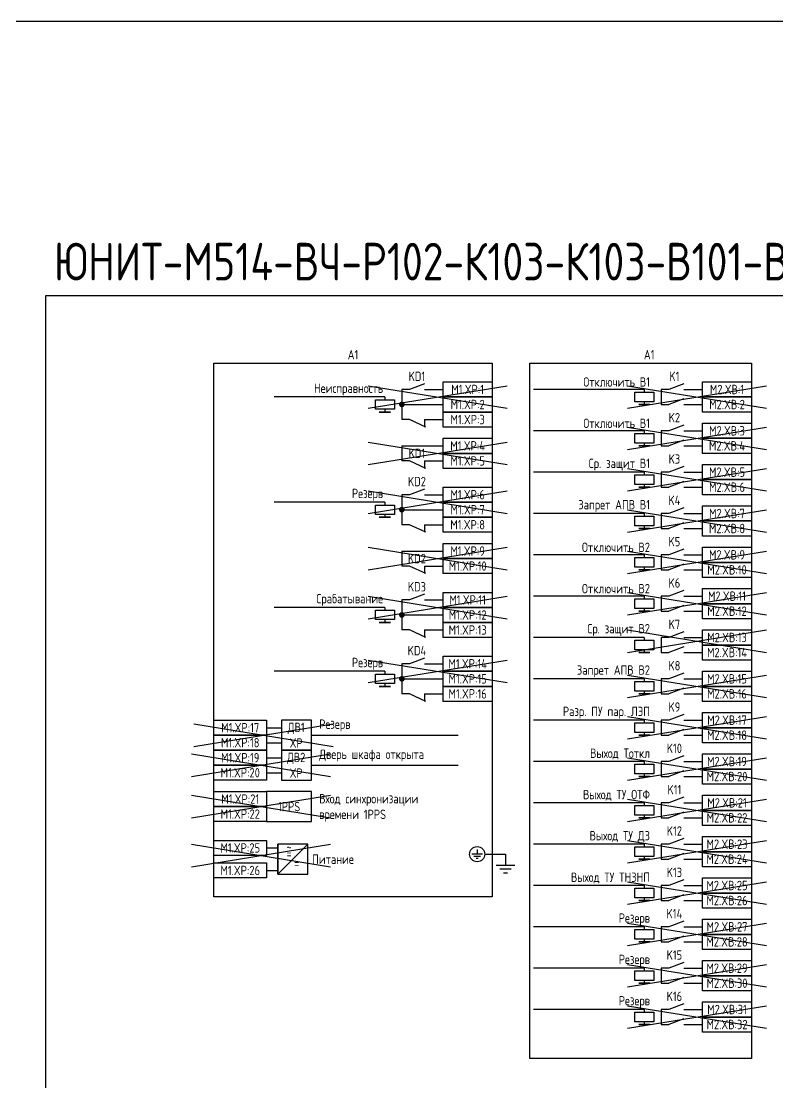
# Model space of a CAD drawing. Header units: millimetres. Extents: x -863 to 2619, y -90 to 586.
# Drawn here: x -636.6 to -435.3, y 303.5 to 586 of the extents above; entities that cross this region are included whole.
import ezdxf

# ---------------------------------------------------------------- set-up
doc = ezdxf.new("R2010")
doc.units = ezdxf.units.MM
doc.styles.add('Gost_type_A', font='GOST_A.TTF')

# ---------------------------------------------------------------- blocks, each defined once
blk = doc.blocks.new('POINT')
at = {"const_width": 0.75}
blk.add_lwpolyline([(-0.375, 0, 1), (0.375, 0, 1)], format="xyb", close=True, dxfattribs=at)

msp = doc.modelspace()

# ---------------------------------------------------------------- linework, layer by layer
at = {"color": 6}
for p, q in [((-544.31, 489), (-507.31, 483)), ((-544.31, 483), (-507.31, 489)), ((-475.31, 489), (-438.31, 483)), ((-475.31, 483), (-438.31, 489)), ((-475.31, 478), (-438.31, 472)), ((-475.31, 472), (-438.31, 478)), ((-544.31, 474), (-507.31, 468)), ((-544.31, 468), (-507.31, 474)), ((-475.31, 467), (-438.31, 461)), ((-475.31, 461), (-438.31, 467)), ((-475.31, 467), (-438.31, 461)), ((-475.31, 461), (-438.31, 467)), ((-544.31, 461), (-507.31, 455)), ((-544.31, 455), (-507.31, 461)), ((-475.31, 456), (-438.31, 450)), ((-475.31, 450), (-438.31, 456)), ((-475.31, 445), (-438.31, 439)), ((-475.31, 439), (-438.31, 445)), ((-544.31, 433), (-507.31, 427)), ((-544.31, 427), (-507.31, 433)), ((-475.31, 434), (-438.31, 428)), ((-475.31, 428), (-438.31, 434)), ((-475.31, 424), (-438.31, 418)), ((-475.31, 418), (-438.31, 424)), ((-544.31, 416), (-507.31, 410)), ((-544.31, 410), (-507.31, 416)), ((-475.31, 412), (-438.31, 406)), ((-475.31, 406), (-438.31, 412)), ((-475.31, 401), (-438.31, 395)), ((-475.31, 395), (-438.31, 401)), ((-591.31, 391), (-554.31, 385)), ((-591.31, 385), (-554.31, 391)), ((-475.31, 390), (-438.31, 384)), ((-475.31, 384), (-438.31, 390)), ((-475.31, 379), (-438.31, 373)), ((-475.31, 373), (-438.31, 379)), ((-475.31, 368), (-438.31, 362)), ((-475.31, 362), (-438.31, 368)), ((-591.31, 367), (-554.31, 361)), ((-591.31, 361), (-554.31, 367)), ((-475.31, 357), (-438.31, 351)), ((-475.31, 351), (-438.31, 357))]:
    msp.add_line(p, q, dxfattribs=at)
at = {"ltscale": 4.32}
for p, q in [((-529.31, 489.5), (-533.31, 488)), ((-460.31, 489.5), (-464.31, 488)), ((-460.31, 485.5), (-464.31, 484)), ((-528.92, 478), (-533.31, 480)), ((-460.31, 478.5), (-464.31, 477)), ((-460.31, 474.5), (-464.31, 473)), ((-528.92, 467), (-533.31, 469)), ((-460.31, 467.5), (-464.31, 466)), ((-460.31, 463.5), (-464.31, 462)), ((-529.31, 461.5), (-533.31, 460)), ((-460.31, 456.5), (-464.31, 455)), ((-460.31, 452.5), (-464.31, 451)), ((-528.92, 450), (-533.31, 452)), ((-460.31, 445.5), (-464.31, 444)), ((-528.92, 439), (-533.31, 441)), ((-460.31, 441.5), (-464.31, 440)), ((-529.31, 433.5), (-533.31, 432)), ((-460.31, 434.5), (-464.31, 433)), ((-460.31, 430.5), (-464.31, 429)), ((-528.92, 422), (-533.31, 424)), ((-460.31, 423.5), (-464.31, 422)), ((-460.31, 419.5), (-464.31, 418)), ((-529.31, 416.5), (-533.31, 415)), ((-460.31, 412.5), (-464.31, 411)), ((-528.92, 405), (-533.31, 407)), ((-460.31, 408.5), (-464.31, 407)), ((-460.31, 401.5), (-464.31, 400)), ((-460.31, 397.5), (-464.31, 396)), ((-460.31, 390.5), (-464.31, 389)), ((-460.31, 386.5), (-464.31, 385)), ((-460.31, 379.5), (-464.31, 378)), ((-460.31, 375.5), (-464.31, 374)), ((-460.31, 368.5), (-464.31, 367)), ((-515.28, 365.6), (-515.28, 364.32)), ((-460.31, 364.5), (-464.31, 363)), ((-513.86, 364.32), (-516.71, 364.32)), ((-514.43, 363.75), (-516.14, 363.75)), ((-515, 363.18), (-515.57, 363.18)), ((-507.75, 364.32), (-507.75, 361.32)), ((-505.25, 361.32), (-510.25, 361.32)), ((-506.25, 360.32), (-509.25, 360.32)), ((-507.25, 359.32), (-508.25, 359.32)), ((-460.31, 357.5), (-464.31, 356)), ((-460.31, 353.5), (-464.31, 352)), ((-460.31, 346.5), (-464.31, 345)), ((-460.31, 342.5), (-464.31, 341)), ((-460.31, 335.5), (-464.31, 334)), ((-460.31, 331.5), (-464.31, 330)), ((-460.31, 324.5), (-464.31, 323)), ((-460.31, 320.5), (-464.31, 319))]:
    msp.add_line(p, q, dxfattribs=at)
for p, q in [((-539.81, 486), (-569.31, 486)), ((-539.81, 486), (-539.81, 485.25)), ((-470.81, 488), (-500.31, 488)), ((-470.81, 488), (-470.81, 487.25)), ((-470.81, 484.75), (-470.81, 484)), ((-539.81, 482.75), (-539.81, 482)), ((-529.31, 480), (-529.31, 478)), ((-470.81, 477), (-500.31, 477)), ((-470.81, 477), (-470.81, 476.25)), ((-535.31, 473), (-535.31, 469)), ((-470.81, 473.75), (-470.81, 473)), ((-529.31, 469), (-529.31, 467)), ((-470.81, 466), (-500.31, 466)), ((-470.81, 466), (-470.81, 465.25)), ((-470.81, 462.75), (-470.81, 462)), ((-539.81, 458), (-569.31, 458)), ((-539.81, 458), (-539.81, 457.25)), ((-470.81, 455), (-500.31, 455)), ((-470.81, 455), (-470.81, 454.25)), ((-539.81, 454.75), (-539.81, 454)), ((-529.31, 452), (-529.31, 450)), ((-470.81, 451.75), (-470.81, 451)), ((-535.31, 445), (-535.31, 441)), ((-470.81, 444), (-500.31, 444)), ((-470.81, 444), (-470.81, 443.25)), ((-529.31, 441), (-529.31, 439)), ((-470.81, 440.75), (-470.81, 440)), ((-470.81, 433), (-500.31, 433)), ((-470.81, 433), (-470.81, 432.25)), ((-539.81, 430), (-569.31, 430)), ((-539.81, 430), (-539.81, 429.25)), ((-470.81, 429.75), (-470.81, 429)), ((-539.81, 426.75), (-539.81, 426)), ((-529.31, 424), (-529.31, 422)), ((-470.81, 422), (-500.31, 422)), ((-470.81, 422), (-470.81, 421.25)), ((-470.81, 418.75), (-470.81, 418)), ((-539.81, 413), (-569.31, 413)), ((-539.81, 413), (-539.81, 412.25)), ((-539.81, 409.75), (-539.81, 409)), ((-470.81, 411), (-500.31, 411)), ((-470.81, 411), (-470.81, 410.25)), ((-529.31, 407), (-529.31, 405)), ((-470.81, 407.75), (-470.81, 407)), ((-470.81, 400), (-500.31, 400)), ((-470.81, 400), (-470.81, 399.25)), ((-571.31, 398), (-567.31, 398)), ((-559.31, 396), (-520.31, 396)), ((-470.81, 396.75), (-470.81, 396)), ((-571.31, 394), (-567.31, 394)), ((-571.31, 390), (-567.31, 390)), ((-559.31, 388), (-520.31, 388)), ((-470.81, 389), (-500.31, 389)), ((-470.81, 389), (-470.81, 388.25)), ((-571.31, 386), (-567.31, 386)), ((-470.81, 385.75), (-470.81, 385)), ((-470.81, 378), (-500.31, 378)), ((-470.81, 378), (-470.81, 377.25)), ((-470.81, 374.75), (-470.81, 374)), ((-568.31, 359), (-568.31, 367)), ((-568.31, 359), (-560.31, 367)), ((-470.81, 367), (-500.31, 367)), ((-470.81, 367), (-470.81, 366.25)), ((-513.26, 364.32), (-507.75, 364.32)), ((-470.81, 363.75), (-470.81, 363)), ((-470.81, 356), (-500.31, 356)), ((-470.81, 356), (-470.81, 355.25)), ((-470.81, 352.75), (-470.81, 352)), ((-470.81, 345), (-500.31, 345)), ((-470.81, 345), (-470.81, 344.25)), ((-470.81, 341.75), (-470.81, 341)), ((-470.81, 334), (-500.31, 334)), ((-470.81, 334), (-470.81, 333.25)), ((-470.81, 330.75), (-470.81, 330)), ((-470.81, 323), (-500.31, 323)), ((-470.81, 323), (-470.81, 322.25)), ((-470.81, 319.75), (-470.81, 319))]:
    msp.add_line(p, q)
at = {"ltscale": 1.08}
for p, q in [((-533.31, 488), (-535.31, 488)), ((-535.31, 488), (-535.31, 480)), ((-529.31, 488), (-524.31, 488)), ((-464.31, 488), (-466.31, 488)), ((-466.31, 488), (-466.31, 484)), ((-460.31, 488), (-455.31, 488)), ((-535.31, 484), (-524.31, 484)), ((-466.31, 484), (-464.31, 484)), ((-460.31, 484), (-455.31, 484)), ((-533.31, 480), (-535.31, 480)), ((-529.31, 480), (-524.31, 480)), ((-464.31, 477), (-466.31, 477)), ((-466.31, 477), (-466.31, 473)), ((-460.31, 477), (-455.31, 477)), ((-535.31, 473), (-524.31, 473)), ((-466.31, 473), (-464.31, 473)), ((-460.31, 473), (-455.31, 473)), ((-533.31, 469), (-535.31, 469)), ((-529.31, 469), (-524.31, 469)), ((-464.31, 466), (-466.31, 466)), ((-466.31, 466), (-466.31, 462)), ((-460.31, 466), (-455.31, 466)), ((-466.31, 462), (-464.31, 462)), ((-460.31, 462), (-455.31, 462)), ((-533.31, 460), (-535.31, 460)), ((-535.31, 460), (-535.31, 452)), ((-529.31, 460), (-524.31, 460)), ((-535.31, 456), (-524.31, 456)), ((-464.31, 455), (-466.31, 455)), ((-466.31, 455), (-466.31, 451)), ((-460.31, 455), (-455.31, 455)), ((-533.31, 452), (-535.31, 452)), ((-529.31, 452), (-524.31, 452)), ((-466.31, 451), (-464.31, 451)), ((-460.31, 451), (-455.31, 451)), ((-535.31, 445), (-524.31, 445)), ((-464.31, 444), (-466.31, 444)), ((-466.31, 444), (-466.31, 440)), ((-460.31, 444), (-455.31, 444)), ((-533.31, 441), (-535.31, 441)), ((-529.31, 441), (-524.31, 441)), ((-466.31, 440), (-464.31, 440)), ((-460.31, 440), (-455.31, 440)), ((-464.31, 433), (-466.31, 433)), ((-466.31, 433), (-466.31, 429)), ((-460.31, 433), (-455.31, 433)), ((-533.31, 432), (-535.31, 432)), ((-535.31, 432), (-535.31, 424)), ((-529.31, 432), (-524.31, 432)), ((-535.31, 428), (-524.31, 428)), ((-466.31, 429), (-464.31, 429)), ((-460.31, 429), (-455.31, 429)), ((-533.31, 424), (-535.31, 424)), ((-529.31, 424), (-524.31, 424)), ((-464.31, 422), (-466.31, 422)), ((-466.31, 422), (-466.31, 418)), ((-460.31, 422), (-455.31, 422)), ((-466.31, 418), (-464.31, 418)), ((-460.31, 418), (-455.31, 418)), ((-533.31, 415), (-535.31, 415)), ((-535.31, 415), (-535.31, 407)), ((-529.31, 415), (-524.31, 415)), ((-535.31, 411), (-524.31, 411)), ((-464.31, 411), (-466.31, 411)), ((-466.31, 411), (-466.31, 407)), ((-460.31, 411), (-455.31, 411)), ((-533.31, 407), (-535.31, 407)), ((-529.31, 407), (-524.31, 407)), ((-466.31, 407), (-464.31, 407)), ((-460.31, 407), (-455.31, 407)), ((-464.31, 400), (-466.31, 400)), ((-466.31, 400), (-466.31, 396)), ((-460.31, 400), (-455.31, 400)), ((-466.31, 396), (-464.31, 396)), ((-460.31, 396), (-455.31, 396)), ((-464.31, 389), (-466.31, 389)), ((-466.31, 389), (-466.31, 385)), ((-460.31, 389), (-455.31, 389)), ((-466.31, 385), (-464.31, 385)), ((-460.31, 385), (-455.31, 385)), ((-464.31, 378), (-466.31, 378)), ((-466.31, 378), (-466.31, 374)), ((-460.31, 378), (-455.31, 378)), ((-466.31, 374), (-464.31, 374)), ((-460.31, 374), (-455.31, 374)), ((-464.31, 367), (-466.31, 367)), ((-466.31, 367), (-466.31, 363)), ((-460.31, 367), (-455.31, 367)), ((-466.31, 363), (-464.31, 363)), ((-460.31, 363), (-455.31, 363)), ((-464.31, 356), (-466.31, 356)), ((-466.31, 356), (-466.31, 352)), ((-460.31, 356), (-455.31, 356)), ((-466.31, 352), (-464.31, 352)), ((-460.31, 352), (-455.31, 352)), ((-464.31, 345), (-466.31, 345)), ((-466.31, 345), (-466.31, 341)), ((-460.31, 345), (-455.31, 345)), ((-466.31, 341), (-464.31, 341)), ((-460.31, 341), (-455.31, 341)), ((-464.31, 334), (-466.31, 334)), ((-466.31, 334), (-466.31, 330)), ((-460.31, 334), (-455.31, 334)), ((-466.31, 330), (-464.31, 330)), ((-460.31, 330), (-455.31, 330)), ((-464.31, 323), (-466.31, 323)), ((-466.31, 323), (-466.31, 319)), ((-460.31, 323), (-455.31, 323)), ((-466.31, 319), (-464.31, 319)), ((-460.31, 319), (-455.31, 319))]:
    msp.add_line(p, q, dxfattribs=at)
at = {"color": 3}
for p, q in [((-544.31, 446), (-507.31, 440)), ((-544.31, 440), (-507.31, 446)), ((-590.62, 399), (-553.62, 393)), ((-590.62, 393), (-553.62, 399)), ((-591.31, 380), (-554.31, 374)), ((-591.31, 374), (-554.31, 380)), ((-475.31, 346), (-438.31, 340)), ((-475.31, 340), (-438.31, 346)), ((-475.31, 335), (-438.31, 329)), ((-475.31, 329), (-438.31, 335)), ((-475.31, 324), (-438.31, 318)), ((-475.31, 318), (-438.31, 324))]:
    msp.add_line(p, q, dxfattribs=at)
at = {"ltscale": 4}
for p, q in [((-571.31, 366), (-568.31, 366)), ((-571.31, 360), (-568.31, 360))]:
    msp.add_line(p, q, dxfattribs=at)
for points in [[(-863, 586), (2619, 586), (2619, -90), (-863, -90)], [(-630, 513), (198.95, 513), (198.95, 297), (-630, 297)], [(-585.31, 495), (-511.31, 495), (-511.31, 353), (-585.31, 353)], [(-501.31, 495), (-442.31, 495), (-442.31, 310), (-501.31, 310)], [(-524.31, 490), (-511.31, 490), (-511.31, 486), (-524.31, 486)], [(-455.31, 490), (-442.31, 490), (-442.31, 486), (-455.31, 486)], [(-524.31, 486), (-511.31, 486), (-511.31, 482), (-524.31, 482)], [(-468.31, 487.25), (-468.31, 484.75), (-473.31, 484.75), (-473.31, 487.25)], [(-455.31, 486), (-442.31, 486), (-442.31, 482), (-455.31, 482)], [(-537.31, 485.25), (-537.31, 482.75), (-542.31, 482.75), (-542.31, 485.25)], [(-469.31, 484), (-472.31, 484)], [(-538.31, 482), (-541.31, 482)], [(-524.31, 482), (-511.31, 482), (-511.31, 478), (-524.31, 478)], [(-455.31, 479), (-442.31, 479), (-442.31, 475), (-455.31, 475)], [(-524.31, 475), (-511.31, 475), (-511.31, 471), (-524.31, 471)], [(-468.31, 476.25), (-468.31, 473.75), (-473.31, 473.75), (-473.31, 476.25)], [(-455.31, 475), (-442.31, 475), (-442.31, 471), (-455.31, 471)], [(-469.31, 473), (-472.31, 473)], [(-524.31, 471), (-511.31, 471), (-511.31, 467), (-524.31, 467)], [(-455.31, 468), (-442.31, 468), (-442.31, 464), (-455.31, 464)], [(-468.31, 465.25), (-468.31, 462.75), (-473.31, 462.75), (-473.31, 465.25)], [(-455.31, 464), (-442.31, 464), (-442.31, 460), (-455.31, 460)], [(-524.31, 462), (-511.31, 462), (-511.31, 458), (-524.31, 458)], [(-469.31, 462), (-472.31, 462)], [(-524.31, 458), (-511.31, 458), (-511.31, 454), (-524.31, 454)], [(-537.31, 457.25), (-537.31, 454.75), (-542.31, 454.75), (-542.31, 457.25)], [(-455.31, 457), (-442.31, 457), (-442.31, 453), (-455.31, 453)], [(-538.31, 454), (-541.31, 454)], [(-524.31, 454), (-511.31, 454), (-511.31, 450), (-524.31, 450)], [(-468.31, 454.25), (-468.31, 451.75), (-473.31, 451.75), (-473.31, 454.25)], [(-455.31, 453), (-442.31, 453), (-442.31, 449), (-455.31, 449)], [(-469.31, 451), (-472.31, 451)], [(-524.31, 447), (-511.31, 447), (-511.31, 443), (-524.31, 443)], [(-455.31, 446), (-442.31, 446), (-442.31, 442), (-455.31, 442)], [(-524.31, 443), (-511.31, 443), (-511.31, 439), (-524.31, 439)], [(-468.31, 443.25), (-468.31, 440.75), (-473.31, 440.75), (-473.31, 443.25)], [(-455.31, 442), (-442.31, 442), (-442.31, 438), (-455.31, 438)], [(-469.31, 440), (-472.31, 440)], [(-524.31, 434), (-511.31, 434), (-511.31, 430), (-524.31, 430)], [(-468.31, 432.25), (-468.31, 429.75), (-473.31, 429.75), (-473.31, 432.25)], [(-455.31, 435), (-442.31, 435), (-442.31, 431), (-455.31, 431)], [(-524.31, 430), (-511.31, 430), (-511.31, 426), (-524.31, 426)], [(-455.31, 431), (-442.31, 431), (-442.31, 427), (-455.31, 427)], [(-537.31, 429.25), (-537.31, 426.75), (-542.31, 426.75), (-542.31, 429.25)], [(-469.31, 429), (-472.31, 429)], [(-538.31, 426), (-541.31, 426)], [(-524.31, 426), (-511.31, 426), (-511.31, 422), (-524.31, 422)], [(-455.31, 424), (-442.31, 424), (-442.31, 420), (-455.31, 420)], [(-468.31, 421.25), (-468.31, 418.75), (-473.31, 418.75), (-473.31, 421.25)], [(-455.31, 420), (-442.31, 420), (-442.31, 416), (-455.31, 416)], [(-524.31, 417), (-511.31, 417), (-511.31, 413), (-524.31, 413)], [(-469.31, 418), (-472.31, 418)], [(-524.31, 413), (-511.31, 413), (-511.31, 409), (-524.31, 409)], [(-455.31, 413), (-442.31, 413), (-442.31, 409), (-455.31, 409)], [(-537.31, 412.25), (-537.31, 409.75), (-542.31, 409.75), (-542.31, 412.25)], [(-468.31, 410.25), (-468.31, 407.75), (-473.31, 407.75), (-473.31, 410.25)], [(-538.31, 409), (-541.31, 409)], [(-524.31, 409), (-511.31, 409), (-511.31, 405), (-524.31, 405)], [(-469.31, 407), (-472.31, 407)], [(-455.31, 409), (-442.31, 409), (-442.31, 405), (-455.31, 405)], [(-455.31, 402), (-442.31, 402), (-442.31, 398), (-455.31, 398)], [(-585.31, 400), (-571.31, 400), (-571.31, 396), (-585.31, 396)], [(-468.31, 399.25), (-468.31, 396.75), (-473.31, 396.75), (-473.31, 399.25)], [(-585.31, 396), (-571.31, 396), (-571.31, 392), (-585.31, 392)], [(-469.31, 396), (-472.31, 396)], [(-455.31, 398), (-442.31, 398), (-442.31, 394), (-455.31, 394)], [(-585.31, 392), (-571.31, 392), (-571.31, 388), (-585.31, 388)], [(-455.31, 391), (-442.31, 391), (-442.31, 387), (-455.31, 387)], [(-585.31, 388), (-571.31, 388), (-571.31, 384), (-585.31, 384)], [(-468.31, 388.25), (-468.31, 385.75), (-473.31, 385.75), (-473.31, 388.25)], [(-469.31, 385), (-472.31, 385)], [(-455.31, 387), (-442.31, 387), (-442.31, 383), (-455.31, 383)], [(-585.31, 381), (-571.31, 381), (-571.31, 377), (-585.31, 377)], [(-455.31, 380), (-442.31, 380), (-442.31, 376), (-455.31, 376)], [(-585.31, 377), (-571.31, 377), (-571.31, 373), (-585.31, 373)], [(-468.31, 377.25), (-468.31, 374.75), (-473.31, 374.75), (-473.31, 377.25)], [(-455.31, 376), (-442.31, 376), (-442.31, 372), (-455.31, 372)], [(-469.31, 374), (-472.31, 374)], [(-585.31, 368), (-571.31, 368), (-571.31, 364), (-585.31, 364)], [(-455.31, 369), (-442.31, 369), (-442.31, 365), (-455.31, 365)], [(-468.31, 366.25), (-468.31, 363.75), (-473.31, 363.75), (-473.31, 366.25)], [(-455.31, 365), (-442.31, 365), (-442.31, 361), (-455.31, 361)], [(-585.31, 362), (-571.31, 362), (-571.31, 358), (-585.31, 358)], [(-469.31, 363), (-472.31, 363)], [(-455.31, 358), (-442.31, 358), (-442.31, 354), (-455.31, 354)], [(-468.31, 355.25), (-468.31, 352.75), (-473.31, 352.75), (-473.31, 355.25)], [(-455.31, 354), (-442.31, 354), (-442.31, 350), (-455.31, 350)], [(-469.31, 352), (-472.31, 352)], [(-455.31, 347), (-442.31, 347), (-442.31, 343), (-455.31, 343)], [(-468.31, 344.25), (-468.31, 341.75), (-473.31, 341.75), (-473.31, 344.25)], [(-455.31, 343), (-442.31, 343), (-442.31, 339), (-455.31, 339)], [(-469.31, 341), (-472.31, 341)], [(-455.31, 336), (-442.31, 336), (-442.31, 332), (-455.31, 332)], [(-468.31, 333.25), (-468.31, 330.75), (-473.31, 330.75), (-473.31, 333.25)], [(-455.31, 332), (-442.31, 332), (-442.31, 328), (-455.31, 328)], [(-469.31, 330), (-472.31, 330)], [(-455.31, 325), (-442.31, 325), (-442.31, 321), (-455.31, 321)], [(-468.31, 322.25), (-468.31, 319.75), (-473.31, 319.75), (-473.31, 322.25)], [(-455.31, 321), (-442.31, 321), (-442.31, 317), (-455.31, 317)], [(-469.31, 319), (-472.31, 319)]]:
    msp.add_lwpolyline(points, close=True)
for points in [[(-567.31, 392), (-559.31, 392), (-559.31, 400), (-567.31, 400)], [(-567.31, 384), (-559.31, 384), (-559.31, 392), (-567.31, 392)], [(-571.31, 373), (-559.31, 373), (-559.31, 381), (-571.31, 381)], [(-568.31, 359), (-560.31, 359), (-560.31, 367), (-568.31, 367)]]:
    msp.add_lwpolyline(points, close=True, dxfattribs=at)
msp.add_circle((-515.28, 364.32), 2.02)

# ---------------------------------------------------------------- block references
for p in [(-535.31, 484), (-535.31, 456), (-535.31, 428), (-535.31, 411)]:
    msp.add_blockref('POINT', p)

# ---------------------------------------------------------------- texts
at = {"style": 'Gost_type_A'}
for s, insert, char_height, width, attachment_point, line_spacing_factor in [('\\pxql;ЮНИТ-М514-ВЧ-Р102-К103-К103-В101-В101-В120-М179.0700-В101-С01.03', (-427.38, 517), 10, 401, 8, 0.9), ('A1', (-548.31, 496), 2.5, 74.0002, 8, 0.9), ('A1', (-469.51, 496), 2.5, 59, 8, 0.9), ('Неисправность', (-540.31, 488), 2.5, 37, 6, 0.8), ('Резерв', (-540.31, 460), 2.5, 37, 6, 0.8), ('Срабатывание', (-540.31, 432), 2.5, 37, 6, 0.8), ('Резерв', (-540.31, 415), 2.5, 37, 6, 0.8)]:
    msp.add_mtext(s, dxfattribs=dict(at, insert=insert, char_height=char_height, width=width, attachment_point=attachment_point, line_spacing_factor=line_spacing_factor))
at = {"char_height": 2.5, "style": 'Gost_type_A'}
for s, insert, width, attachment_point in [('KD1', (-531.31, 491.5), 8, 5), ('K1', (-462.81, 491.5), 5, 5), ('M1.XP:1', (-517.81, 488), 13, 5), ('Отключить В1', (-469.31, 490), 31.0015, 6), ('M2.XВ:1', (-448.81, 488), 13, 5), ('M1.XP:2', (-517.81, 484), 13, 5), ('M2.XВ:2', (-448.81, 484), 13, 5), ('M1.XP:3', (-517.81, 480), 13, 5), ('Отключить В1', (-469.31, 479), 31.0015, 6), ('K2', (-462.81, 480.5), 5, 5), ('M2.XВ:3', (-448.81, 477), 13, 5), ('KD1', (-531.31, 471), 8, 5), ('M1.XP:4', (-517.81, 473), 13, 5), ('M2.XВ:4', (-448.81, 473), 13, 5), ('M1.XP:5', (-517.81, 469), 13, 5), ('Ср. защит В1', (-469.31, 468), 31.0015, 6), ('K3', (-462.81, 469.5), 5, 5), ('M2.XВ:5', (-448.81, 466), 13, 5), ('KD2', (-531.31, 463.5), 8, 5), ('M1.XP:6', (-517.81, 460), 13, 5), ('M2.XВ:6', (-448.81, 462), 13, 5), ('Запрет АПВ В1', (-469.31, 457), 31.0015, 6), ('K4', (-462.81, 458.5), 5, 5), ('M1.XP:7', (-517.81, 456), 13, 5), ('M2.XВ:7', (-448.81, 455), 13, 5), ('M1.XP:8', (-517.81, 452), 13, 5), ('M2.XВ:8', (-448.81, 451), 13, 5), ('Отключить В2', (-469.31, 446), 31.0015, 6), ('K5', (-462.81, 447.5), 5, 5), ('KD2', (-531.31, 443), 8, 5), ('M1.XP:9', (-517.81, 445), 13, 5), ('M2.XВ:9', (-448.81, 444), 13, 5), ('M1.XP:10', (-517.81, 441), 13, 5), ('M2.XВ:10', (-448.81, 440), 13, 5), ('KD3', (-531.31, 435.5), 8, 5), ('Отключить В2', (-469.31, 435), 31.0015, 6), ('K6', (-462.81, 436.5), 5, 5), ('M1.XP:11', (-517.81, 432), 13, 5), ('M2.XВ:11', (-448.81, 433), 13, 5), ('M2.XВ:12', (-448.81, 429), 13, 5), ('M1.XP:12', (-517.81, 428), 13, 5), ('K7', (-462.81, 425.5), 5, 5), ('M1.XP:13', (-517.81, 424), 13, 5), ('Ср. защит В2', (-469.31, 424), 31.0015, 6), ('M2.XВ:13', (-448.81, 422), 13, 5), ('KD4', (-531.31, 418.5), 8, 5), ('M2.XВ:14', (-448.81, 418), 13, 5), ('M1.XP:14', (-517.81, 415), 13, 5), ('K8', (-462.81, 414.5), 5, 5), ('Запрет АПВ В2', (-469.31, 413), 31.0015, 6), ('M1.XP:15', (-517.81, 411), 13, 5), ('M2.XВ:15', (-448.81, 411), 13, 5), ('M1.XP:16', (-517.81, 407), 13, 5), ('M2.XВ:16', (-448.81, 407), 13, 5), ('K9', (-462.81, 403.5), 5, 5), ('Разр. ПУ пар. ЛЭП', (-469.31, 402), 31.0015, 6), ('M2.XВ:17', (-448.81, 400), 13, 5), ('M1.XP:17', (-578.31, 398), 14, 5), ('ДВ1 XP', (-563.43, 396), 7.7588, 5), ('Резерв', (-557.31, 397), 27.8465, 7), ('M2.XВ:18', (-448.81, 396), 13, 5), ('M1.XP:18', (-578.31, 394), 14, 5), ('K10', (-462.81, 392.5), 5, 5), ('M1.XP:19', (-578.31, 390), 14, 5), ('ДВ2 XP', (-563.43, 388), 7.7588, 5), ('Дверь шкафа открыта', (-557.31, 389), 35.9749, 7), ('Выход Тоткл', (-469.31, 391), 31.0015, 6), ('M2.XВ:19', (-448.81, 389), 13, 5), ('M1.XP:20', (-578.31, 386), 14, 5), ('M2.XВ:20', (-448.81, 385), 13, 5), ('Выход ТУ ОТФ', (-469.31, 380), 31.0015, 6), ('K11', (-462.81, 381.5), 5, 5), ('M1.XP:21', (-578.31, 379), 14, 5), ('Вход синхронизации\\Pвремени 1PPS', (-557.31, 373), 35.9749, 7), ('M2.XВ:21', (-448.81, 378), 13, 5), ('M1.XP:22', (-578.31, 375), 14, 5), ('1PPS', (-565.31, 377), 12, 5), ('M2.XВ:22', (-448.81, 374), 13, 5), ('Выход ТУ ДЗ', (-469.31, 369), 31.0015, 6), ('K12', (-462.81, 370.5), 5, 5), ('M2.XВ:23', (-448.81, 367), 13, 5), ('M1.XP:25', (-578.31, 366), 13.9956, 5), ('~', (-565.31, 366.03), 2.7, 5), ('=', (-565.31, 364.53), 6, 5), ('=', (-563.31, 362), 6, 5), ('Питание', (-553.64, 362.99), 11.3452, 5), ('M2.XВ:24', (-448.81, 363), 13, 5), ('M1.XP:26', (-578.31, 360), 13.9956, 5), ('Выход ТУ ТНЗНП', (-469.31, 358), 31.0015, 6), ('K13', (-462.81, 359.5), 5, 5), ('M2.XВ:25', (-448.81, 356), 13, 5), ('M2.XВ:26', (-448.81, 352), 13, 5), ('Резерв', (-469.31, 347), 31.0015, 6), ('K14', (-462.81, 348.5), 5, 5), ('M2.XВ:27', (-448.81, 345), 13, 5), ('M2.XВ:28', (-448.81, 341), 13, 5), ('Резерв', (-469.31, 336), 31.0015, 6), ('K15', (-462.81, 337.5), 5, 5), ('M2.XВ:29', (-448.81, 334), 13, 5), ('M2.XВ:30', (-448.81, 330), 13, 5), ('K16', (-462.81, 326.5), 5, 5), ('Резерв', (-469.31, 325), 31.0015, 6), ('M2.XВ:31', (-448.81, 323), 13, 5), ('M2.XВ:32', (-448.81, 319), 13, 5)]:
    msp.add_mtext(s, dxfattribs=dict(at, insert=insert, width=width, attachment_point=attachment_point))

doc.saveas('drawing.dxf')
